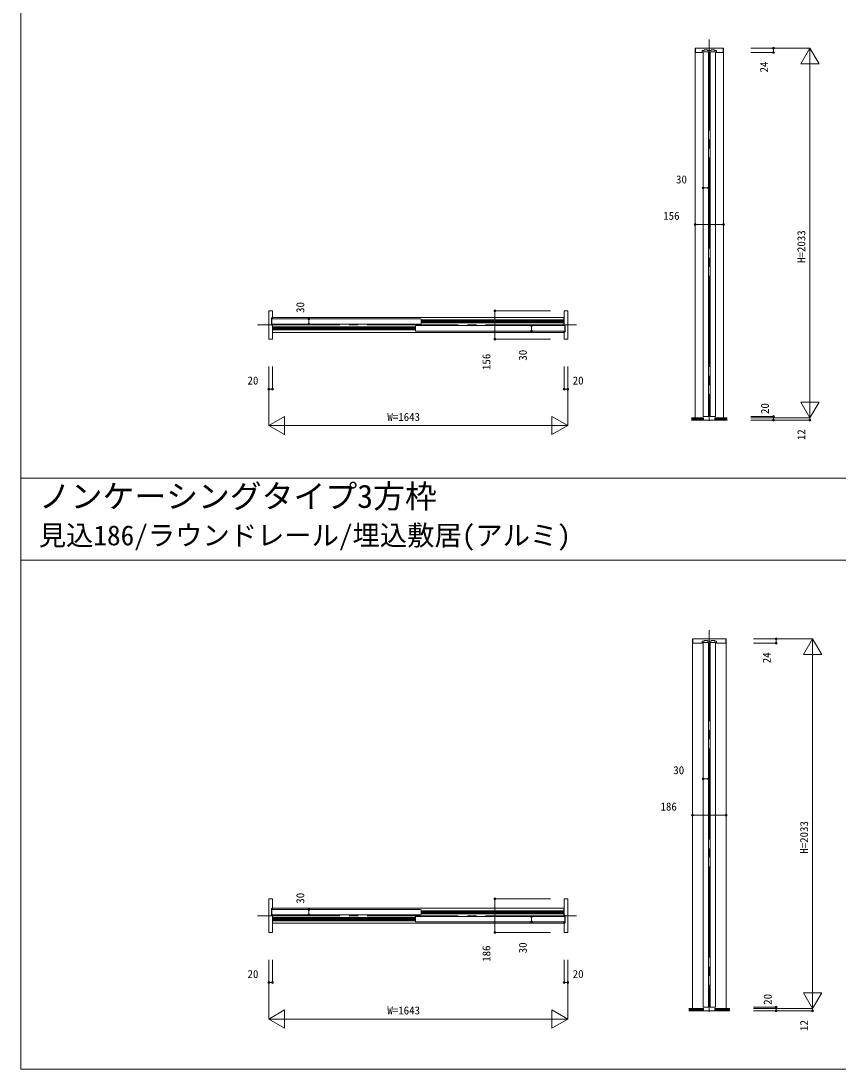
# Model space of a CAD drawing. Units: millimetres, scale not verified. Extents: x -14341 to 14341, y -10000 to 10000.
# Drawn here: x -14341 to -9850, y -10000 to -4239 of the extents above; entities that cross this region are included whole.
import ezdxf
from ezdxf.enums import TextEntityAlignment as Align

# ---------------------------------------------------------------- set-up
doc = ezdxf.new("R2010")
doc.units = ezdxf.units.MM
doc.header["$LTSCALE"] = 50
doc.linetypes.add('USER1', pattern=[13, 10, -1, 1, -1])
doc.layers.add('0-0_0', color=7, linetype='Continuous')
for name, color, linetype, lineweight in [('0-1_YKK_F1', 7, 'Continuous', 18), ('0-4_YKK_N1', 2, 'Continuous', 18), ('0-5_YKK_B1', 4, 'Continuous', 18), ('0-6_YKK_Z1', 7, 'Continuous', 18)]:
    doc.layers.add(name, color=color, linetype=linetype, lineweight=lineweight)
doc.styles.add('ＭＳ ゴシック', font='')
doc.styles.get('ＭＳ ゴシック').set_extended_font_data('MS Gothic')

msp = doc.modelspace()

# ---------------------------------------------------------------- linework, layer by layer
at = {"layer": '0-1_YKK_F1'}
for p, q in [((-14340.51, -10000), (-14340.51, 10000)), ((-14340.51, -6752.5), (14159.49, -6752.5)), ((-14340.51, -7202.5), (14159.49, -7202.5)), ((-14340.51, -10000), (14340.51, -10000))]:
    msp.add_line(p, q, dxfattribs=at)
at = {"layer": '0-4_YKK_N1'}
for p, q in [((-10329.26, -4387.5), (-10004.26, -4387.5)), ((-10329.26, -4411.5), (-10204.26, -4411.5)), ((-10204.26, -4387.5), (-10204.26, -4411.5)), ((-10054.26, -4474.1), (-10004.26, -4387.5)), ((-10004.26, -6420.5), (-10004.26, -4387.5)), ((-10004.26, -4387.5), (-9954.26, -4474.1)), ((-10054.26, -4474.1), (-9954.26, -4474.1)), ((-10561.26, -5156.88), (-10591.26, -5156.88)), ((-10635.26, -5356.88), (-10479.26, -5356.88)), ((-12758.23, -5875.5), (-12758.23, -5905.5)), ((-11735.23, -5987.5), (-11735.23, -5831.5)), ((-11430.23, -5831.5), (-11735.23, -5831.5)), ((-11535.23, -5943.5), (-11535.23, -5913.5)), ((-11430.23, -5987.5), (-11735.23, -5987.5)), ((-12978.23, -6137.5), (-12978.23, -6462.5)), ((-12958.23, -6137.5), (-12958.23, -6262.5)), ((-11355.23, -6137.5), (-11355.23, -6262.5)), ((-11335.23, -6137.5), (-11335.23, -6462.5)), ((-12978.23, -6262.5), (-12958.23, -6262.5)), ((-11335.23, -6262.5), (-11355.23, -6262.5)), ((-10054.26, -6333.9), (-9954.26, -6333.9)), ((-10054.26, -6333.9), (-10004.26, -6420.5)), ((-10004.26, -6420.5), (-9954.26, -6333.9)), ((-12978.23, -6462.5), (-12891.62, -6412.5)), ((-12891.62, -6412.5), (-12891.62, -6512.5)), ((-11421.83, -6412.5), (-11421.83, -6512.5)), ((-11421.83, -6412.5), (-11335.23, -6462.5)), ((-10329.26, -6412.5), (-10204.26, -6412.5)), ((-10329.26, -6420.5), (-10004.26, -6420.5)), ((-10329.26, -6432.5), (-10004.26, -6432.5)), ((-10204.26, -6412.5), (-10204.26, -6432.5)), ((-10004.26, -6420.5), (-10004.26, -6432.5)), ((-12978.23, -6462.5), (-11335.23, -6462.5)), ((-12978.23, -6462.5), (-12891.62, -6512.5)), ((-11421.83, -6512.5), (-11335.23, -6462.5)), ((-10314.26, -7635), (-9989.26, -7635)), ((-10314.26, -7659), (-10189.26, -7659)), ((-10189.26, -7635), (-10189.26, -7659)), ((-10039.26, -7721.6), (-9989.26, -7635)), ((-9989.26, -9668), (-9989.26, -7635)), ((-9989.26, -7635), (-9939.26, -7721.6)), ((-10039.26, -7721.6), (-9939.26, -7721.6)), ((-10561.26, -8404.38), (-10591.26, -8404.38)), ((-10650.26, -8604.38), (-10464.26, -8604.38)), ((-11735.23, -9250), (-11735.23, -9064)), ((-11430.23, -9064), (-11735.23, -9064)), ((-12758.23, -9123), (-12758.23, -9153)), ((-11535.23, -9191), (-11535.23, -9161)), ((-11430.23, -9250), (-11735.23, -9250)), ((-12978.23, -9400), (-12978.23, -9725)), ((-12958.23, -9400), (-12958.23, -9525)), ((-11355.23, -9400), (-11355.23, -9525)), ((-11335.23, -9400), (-11335.23, -9725)), ((-12978.23, -9525), (-12958.23, -9525)), ((-11335.23, -9525), (-11355.23, -9525)), ((-10039.26, -9581.4), (-9939.26, -9581.4)), ((-10039.26, -9581.4), (-9989.26, -9668)), ((-9989.26, -9668), (-9939.26, -9581.4)), ((-12978.23, -9725), (-12891.62, -9675)), ((-12891.62, -9675), (-12891.62, -9775)), ((-11421.83, -9675), (-11421.83, -9775)), ((-11421.83, -9675), (-11335.23, -9725)), ((-10314.26, -9660), (-10189.26, -9660)), ((-10314.26, -9668), (-9989.26, -9668)), ((-10189.26, -9660), (-10189.26, -9680)), ((-9989.26, -9668), (-9989.26, -9680)), ((-12978.23, -9725), (-11335.23, -9725)), ((-12978.23, -9725), (-12891.62, -9775)), ((-11421.83, -9775), (-11335.23, -9725)), ((-10314.26, -9680), (-9989.26, -9680))]:
    msp.add_line(p, q, dxfattribs=at)
for centre in [(-10204.26, -4387.5), (-10204.26, -4411.5), (-10591.26, -5156.88), (-10561.26, -5156.88), (-10635.26, -5356.88), (-10479.26, -5356.88), (-12758.23, -5875.5), (-11735.23, -5831.5), (-12758.23, -5905.5), (-11535.23, -5913.5), (-11735.23, -5987.5), (-11535.23, -5943.5), (-12978.23, -6262.5), (-12958.23, -6262.5), (-11355.23, -6262.5), (-11335.23, -6262.5), (-10204.26, -6412.5), (-10204.26, -6432.5), (-10004.26, -6432.5), (-10189.26, -7635), (-10189.26, -7659), (-10591.26, -8404.38), (-10561.26, -8404.38), (-10650.26, -8604.38), (-10464.26, -8604.38), (-11735.23, -9064), (-12758.23, -9123), (-12758.23, -9153), (-11535.23, -9161), (-11535.23, -9191), (-11735.23, -9250), (-12978.23, -9525), (-12958.23, -9525), (-11355.23, -9525), (-11335.23, -9525), (-10189.26, -9660), (-10189.26, -9680), (-9989.26, -9680)]:
    msp.add_circle(centre, 5, dxfattribs=at)
at = {"layer": '0-5_YKK_B1'}
for p, q in [((-10635.26, -4387.5), (-10479.26, -4387.5)), ((-10635.26, -6420.5), (-10635.26, -4387.5)), ((-10591.26, -4408.5), (-10591.26, -6412.5)), ((-10561.26, -4408.5), (-10591.26, -4408.5)), ((-10561.26, -4408.5), (-10561.26, -6412.5)), ((-10553.26, -4408.5), (-10553.26, -6412.5)), ((-10523.26, -4408.5), (-10553.26, -4408.5)), ((-10523.26, -4408.5), (-10523.26, -6412.5)), ((-10479.26, -6420.5), (-10479.26, -4387.5)), ((-12963.23, -5908.5), (-12963.23, -5872.5)), ((-12959.73, -5875.5), (-12961.73, -5877.5)), ((-12961.23, -5870.5), (-12959.23, -5870.5)), ((-12959.73, -5875.5), (-12143.73, -5875.5)), ((-12958.23, -5869.5), (-12958.23, -5833.5)), ((-12957.23, -5868), (-11356.23, -5868)), ((-12957.23, -5875.5), (-12957.23, -5868)), ((-12143.73, -5875.5), (-12141.73, -5877.5)), ((-11356.23, -5868), (-11356.23, -5913.5)), ((-11355.23, -5833.5), (-11355.23, -5907.5)), ((-12961.73, -5877.5), (-12961.73, -5903.5)), ((-12959.73, -5905.5), (-12961.73, -5903.5)), ((-12959.23, -5910.5), (-12961.23, -5910.5)), ((-12959.73, -5905.5), (-12143.73, -5905.5)), ((-12958.23, -5985.5), (-12958.23, -5911.5)), ((-12957.23, -5951), (-12957.23, -5905.5)), ((-12171.73, -5920), (-12957.23, -5920)), ((-12957.23, -5922.6), (-12171.73, -5922.6)), ((-12957.23, -5926.8), (-12171.73, -5926.8)), ((-12957.23, -5930.2), (-12171.73, -5930.2)), ((-12171.73, -5915.5), (-12169.73, -5913.5)), ((-12171.73, -5915.5), (-12171.73, -5941.5)), ((-11353.73, -5913.5), (-12169.73, -5913.5)), ((-12141.73, -5903.5), (-12143.73, -5905.5)), ((-12141.73, -5903.5), (-12141.73, -5877.5)), ((-12141.73, -5882), (-11356.23, -5882)), ((-11356.23, -5884.6), (-12141.73, -5884.6)), ((-11356.23, -5888.8), (-12141.73, -5888.8)), ((-11356.23, -5892.2), (-12141.73, -5892.2)), ((-11356.23, -5896.4), (-12141.73, -5896.4)), ((-12141.73, -5899), (-11356.23, -5899)), ((-11354.23, -5908.5), (-11352.23, -5908.5)), ((-11353.73, -5913.5), (-11351.73, -5915.5)), ((-11351.73, -5941.5), (-11351.73, -5915.5)), ((-11350.23, -5910.5), (-11350.23, -5946.5)), ((-12957.23, -5934.4), (-12171.73, -5934.4)), ((-12171.73, -5937), (-12957.23, -5937)), ((-12957.23, -5951), (-11356.23, -5951)), ((-12169.73, -5943.5), (-12171.73, -5941.5)), ((-11353.73, -5943.5), (-12169.73, -5943.5)), ((-11356.23, -5943.5), (-11356.23, -5951)), ((-11355.23, -5949.5), (-11355.23, -5985.5)), ((-11352.23, -5948.5), (-11354.23, -5948.5)), ((-11353.73, -5943.5), (-11351.73, -5941.5)), ((-10591.26, -6412.5), (-10561.26, -6412.5)), ((-10553.26, -6412.5), (-10523.26, -6412.5)), ((-10650.26, -7635), (-10464.26, -7635)), ((-10650.26, -9668), (-10650.26, -7635)), ((-10591.26, -7656), (-10591.26, -9660)), ((-10561.26, -7656), (-10591.26, -7656)), ((-10561.26, -7656), (-10561.26, -9660)), ((-10553.26, -7656), (-10553.26, -9660)), ((-10523.26, -7656), (-10553.26, -7656)), ((-10523.26, -7656), (-10523.26, -9660)), ((-10464.26, -9668), (-10464.26, -7635)), ((-12958.23, -9117), (-12958.23, -9066)), ((-11355.23, -9066), (-11355.23, -9155)), ((-12963.23, -9156), (-12963.23, -9120)), ((-12959.73, -9123), (-12961.73, -9125)), ((-12961.73, -9125), (-12961.73, -9151)), ((-12959.73, -9153), (-12961.73, -9151)), ((-12961.23, -9118), (-12959.23, -9118)), ((-12959.23, -9158), (-12961.23, -9158)), ((-12959.73, -9123), (-12143.73, -9123)), ((-12959.73, -9153), (-12143.73, -9153)), ((-12958.23, -9248), (-12958.23, -9159)), ((-12957.23, -9115.5), (-11356.23, -9115.5)), ((-12957.23, -9123), (-12957.23, -9115.5)), ((-12957.23, -9198.5), (-12957.23, -9153)), ((-12143.73, -9123), (-12141.73, -9125)), ((-12141.73, -9151), (-12143.73, -9153)), ((-12141.73, -9151), (-12141.73, -9125)), ((-12141.73, -9129.5), (-11356.23, -9129.5)), ((-11356.23, -9132.1), (-12141.73, -9132.1)), ((-11356.23, -9136.3), (-12141.73, -9136.3)), ((-11356.23, -9139.7), (-12141.73, -9139.7)), ((-11356.23, -9143.9), (-12141.73, -9143.9)), ((-12141.73, -9146.5), (-11356.23, -9146.5)), ((-11356.23, -9115.5), (-11356.23, -9161)), ((-11354.23, -9156), (-11352.23, -9156)), ((-11350.23, -9158), (-11350.23, -9194)), ((-12171.73, -9167.5), (-12957.23, -9167.5)), ((-12957.23, -9170.1), (-12171.73, -9170.1)), ((-12957.23, -9174.3), (-12171.73, -9174.3)), ((-12957.23, -9177.7), (-12171.73, -9177.7)), ((-12957.23, -9181.9), (-12171.73, -9181.9)), ((-12171.73, -9184.5), (-12957.23, -9184.5)), ((-12957.23, -9198.5), (-11356.23, -9198.5)), ((-12171.73, -9163), (-12169.73, -9161)), ((-12171.73, -9163), (-12171.73, -9189)), ((-12169.73, -9191), (-12171.73, -9189)), ((-11353.73, -9161), (-12169.73, -9161)), ((-11353.73, -9191), (-12169.73, -9191)), ((-11356.23, -9191), (-11356.23, -9198.5)), ((-11355.23, -9197), (-11355.23, -9248)), ((-11352.23, -9196), (-11354.23, -9196)), ((-11353.73, -9161), (-11351.73, -9163)), ((-11353.73, -9191), (-11351.73, -9189)), ((-11351.73, -9189), (-11351.73, -9163)), ((-10591.26, -9660), (-10561.26, -9660)), ((-10553.26, -9660), (-10523.26, -9660))]:
    msp.add_line(p, q, dxfattribs=at)
for points in [[(-10481.76, -4409.5), (-10481.76, -4387.5), (-10632.76, -4387.5), (-10632.76, -4409.5)], [(-10630.76, -4411.5), (-10596.46, -4411.5), (-10595.96, -4411), (-10595.96, -4402.3)], [(-10593.96, -4400.3), (-10585.76, -4400.3), (-10585.76, -4397.5), (-10566.76, -4397.5), (-10566.76, -4400.3), (-10547.76, -4400.3), (-10547.76, -4397.5), (-10528.76, -4397.5), (-10528.76, -4400.3), (-10520.56, -4400.3)], [(-10518.56, -4402.3), (-10518.56, -4411), (-10518.06, -4411.5), (-10483.76, -4411.5)], [(-12960.23, -5831.5), (-12978.23, -5831.5), (-12978.23, -5856.5), (-12978.23, -5962.5), (-12978.23, -5987.5), (-12960.23, -5987.5)], [(-11353.23, -5987.5), (-11335.23, -5987.5), (-11335.23, -5962.5), (-11335.23, -5856.5), (-11335.23, -5831.5), (-11353.23, -5831.5)], [(-10466.76, -7657), (-10466.76, -7635), (-10647.76, -7635), (-10647.76, -7657)], [(-10645.76, -7659), (-10596.46, -7659), (-10595.96, -7658.5), (-10595.96, -7649.8)], [(-10593.96, -7647.8), (-10585.76, -7647.8), (-10585.76, -7645), (-10566.76, -7645), (-10566.76, -7647.8), (-10547.76, -7647.8), (-10547.76, -7645), (-10528.76, -7645), (-10528.76, -7647.8), (-10520.56, -7647.8)], [(-10518.56, -7649.8), (-10518.56, -7658.5), (-10518.06, -7659), (-10468.76, -7659)], [(-12960.23, -9064), (-12978.23, -9064), (-12978.23, -9104), (-12978.23, -9210), (-12978.23, -9250), (-12960.23, -9250)], [(-11353.23, -9250), (-11335.23, -9250), (-11335.23, -9210), (-11335.23, -9104), (-11335.23, -9064), (-11353.23, -9064)]]:
    msp.add_lwpolyline(points, dxfattribs=at)
for centre, radius, start, end in [((-10630.76, -4409.5), 2, 180.00001, 270.00001), ((-10593.96, -4402.3), 2, 90, 180), ((-10520.56, -4402.3), 2, 0, 90), ((-10483.76, -4409.5), 2, 270, 0), ((-12961.23, -5872.5), 2, 90, 180), ((-12960.23, -5833.5), 2, 0, 90), ((-12959.23, -5869.5), 1, 270, 0), ((-11353.23, -5833.5), 2, 90, 180), ((-12961.23, -5908.5), 2, 180, 270), ((-12959.23, -5911.5), 1, 0, 90), ((-11354.23, -5907.5), 1, 180, 270), ((-11352.23, -5910.5), 2, 0, 90), ((-12960.23, -5985.5), 2, 270, 0), ((-11354.23, -5949.5), 1, 90, 180), ((-11353.23, -5985.5), 2, 180, 270), ((-11352.23, -5946.5), 2, 270, 0), ((-10645.76, -7657), 2, 180.00001, 270.00001), ((-10593.96, -7649.8), 2, 90, 180), ((-10520.56, -7649.8), 2, 0, 90), ((-10468.76, -7657), 2, 270, 0), ((-12960.23, -9066), 2, 0, 90), ((-11353.23, -9066), 2, 90, 180), ((-12961.23, -9120), 2, 90, 180), ((-12961.23, -9156), 2, 180, 270), ((-12959.23, -9117), 1, 270, 0), ((-12959.23, -9159), 1, 0, 90), ((-11354.23, -9155), 1, 180, 270), ((-11352.23, -9158), 2, 0, 90), ((-11354.23, -9197), 1, 90, 180), ((-11352.23, -9194), 2, 270, 0), ((-12960.23, -9248), 2, 270, 0), ((-11353.23, -9248), 2, 180, 270)]:
    msp.add_arc(centre, radius, start, end, dxfattribs=at)
at = {"layer": '0-6_YKK_Z1', "linetype": 'USER1'}
for p, q in [((-10557.26, -4340), (-10557.26, -6437.5)), ((-11287.09, -5909.5), (-13041, -5909.5)), ((-10557.26, -7587.5), (-10557.26, -9685)), ((-11287.09, -9157), (-13041, -9157))]:
    msp.add_line(p, q, dxfattribs=at)
at = {"layer": '0-6_YKK_Z1'}
for p, q in [((-10655.18, -6420.5), (-10588.26, -6420.5)), ((-10655.18, -6422.9), (-10588.26, -6422.9)), ((-10655.18, -6425.3), (-10588.26, -6425.3)), ((-10655.18, -6427.7), (-10588.26, -6427.7)), ((-10655.18, -6430.1), (-10588.26, -6430.1)), ((-10459.34, -6432.5), (-10655.18, -6432.5)), ((-10588.26, -6420.5), (-10588.26, -6432.5)), ((-10459.34, -6422.9), (-10526.26, -6422.9)), ((-10459.34, -6425.3), (-10526.26, -6425.3)), ((-10459.34, -6427.7), (-10526.26, -6427.7)), ((-10459.34, -6430.1), (-10526.26, -6430.1)), ((-10670.18, -9668), (-10588.26, -9668)), ((-10670.18, -9670.4), (-10588.26, -9670.4)), ((-10670.18, -9672.8), (-10588.26, -9672.8)), ((-10670.18, -9675.2), (-10588.26, -9675.2)), ((-10670.18, -9677.6), (-10588.26, -9677.6)), ((-10588.26, -9668), (-10588.26, -9680)), ((-10444.34, -9670.4), (-10526.26, -9670.4)), ((-10444.34, -9672.8), (-10526.26, -9672.8)), ((-10444.34, -9675.2), (-10526.26, -9675.2)), ((-10444.34, -9677.6), (-10526.26, -9677.6)), ((-10444.34, -9680), (-10670.18, -9680))]:
    msp.add_line(p, q, dxfattribs=at)
for points in [[(-10459.34, -6420.5), (-10526.26, -6420.5), (-10526.26, -6432.5)], [(-10444.34, -9668), (-10526.26, -9668), (-10526.26, -9680)]]:
    msp.add_lwpolyline(points, dxfattribs=at)

# ---------------------------------------------------------------- texts
at = {"layer": '0-0_0', "style": 'ＭＳ ゴシック'}
for s, height, p in [('ノンケーシングタイプ3方枠', 128.3, (-14242.51, -6954.22)), ('見込186/ラウンドレール/埋込敷居(アルミ)', 110, (-14242.51, -7154.27))]:
    msp.add_text(s, height=height, dxfattribs=at).set_placement(p, align=Align.BOTTOM_LEFT)
at = {"layer": '0-4_YKK_N1', "color": 7, "style": 'ＭＳ ゴシック'}
for s, p in [('24', (-10221.13, -4522.03)), ('H=2033', (-10016.26, -5569)), ('30', (-12770.23, -5843.63)), ('156', (-11747.23, -6157.57)), ('30', (-11547.23, -6106.25)), ('20', (-10216.26, -6399.35)), ('12', (-10016.26, -6543.16)), ('24', (-10206.13, -7769.53)), ('H=2033', (-10001.26, -8816.5)), ('30', (-12770.23, -9091.13)), ('186', (-11747.23, -9410.67)), ('30', (-11547.23, -9363.75)), ('20', (-10201.26, -9646.85)), ('12', (-10001.26, -9790.66))]:
    msp.add_text(s, height=43.99, rotation=90, dxfattribs=at).set_placement(p, align=Align.BOTTOM_LEFT)
for s, p in [('30', (-10740.04, -5144.88)), ('156', (-10810.43, -5344.88)), ('20', (-13095.43, -6250.5)), ('20', (-11308.03, -6250.5)), ('W=1643', (-12326.73, -6450.5)), ('30', (-10755.04, -8392.38)), ('186', (-10825.43, -8592.38)), ('20', (-13095.43, -9513)), ('20', (-11308.03, -9513)), ('W=1643', (-12326.73, -9713))]:
    msp.add_text(s, height=43.99, dxfattribs=at).set_placement(p, align=Align.BOTTOM_LEFT)

doc.saveas('drawing.dxf')
